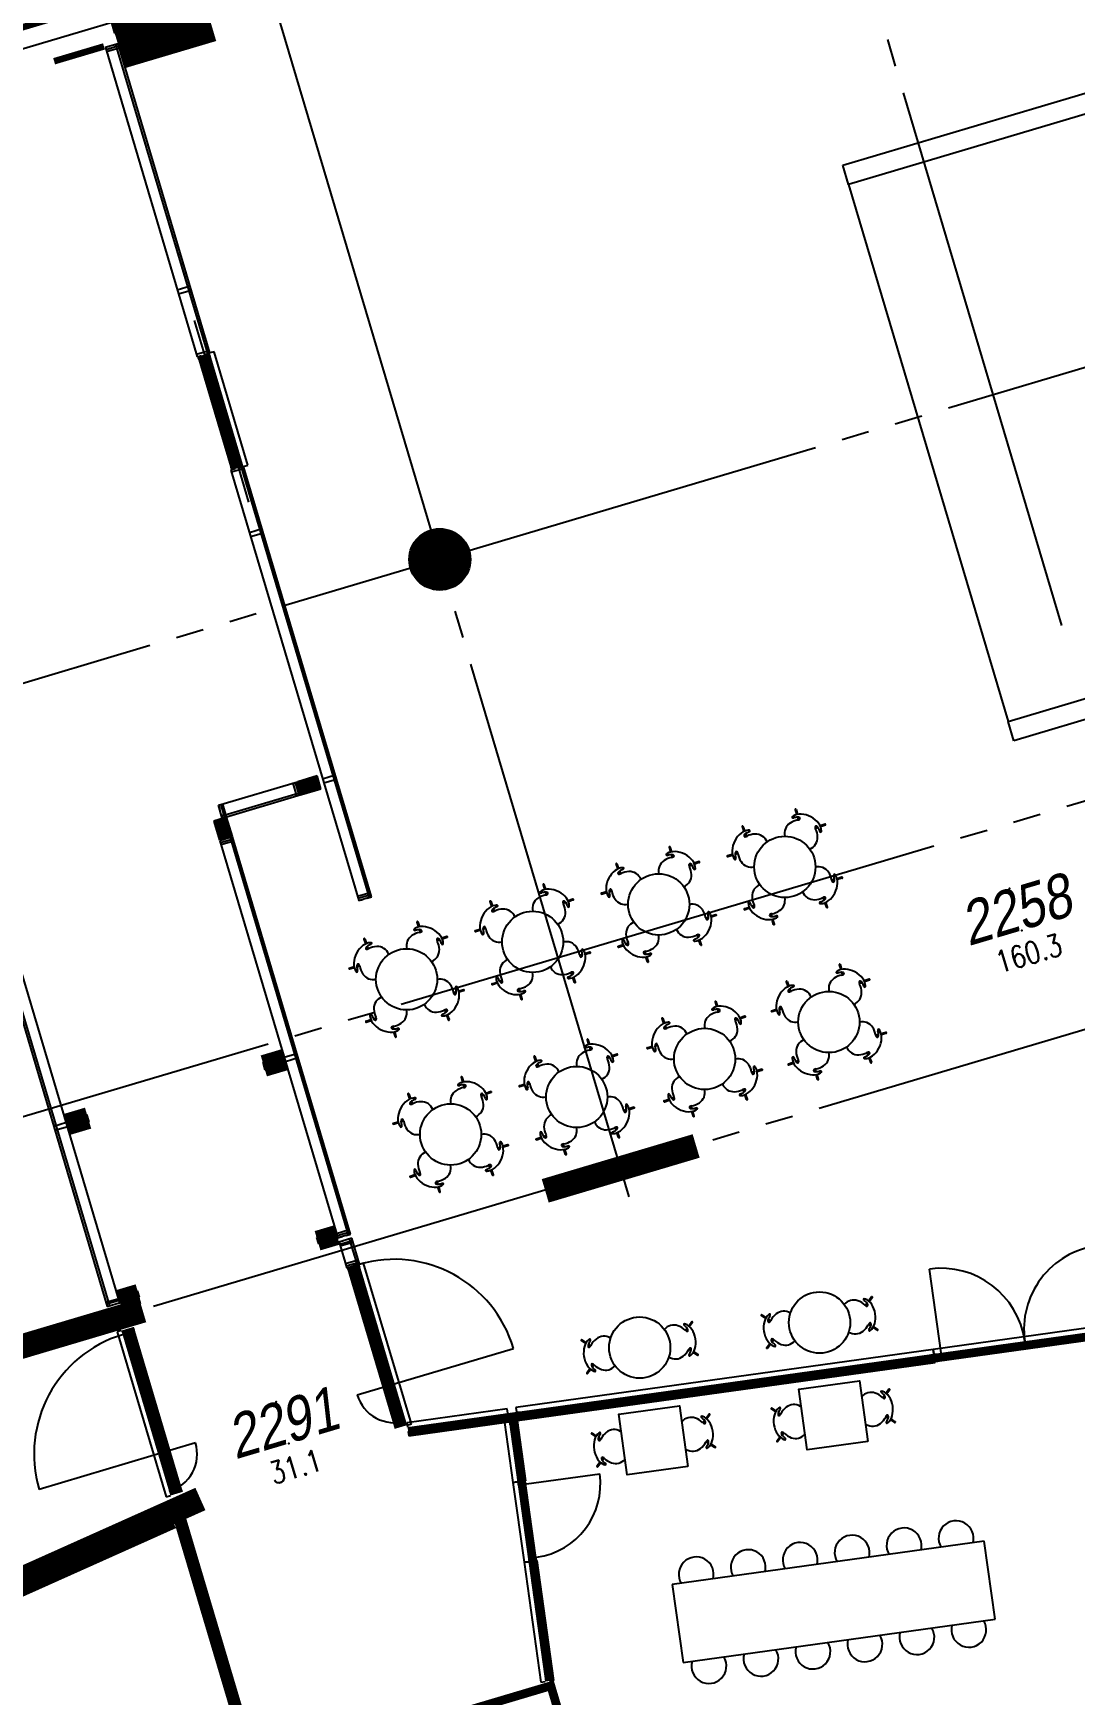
# Model space of a CAD drawing. Extents: x -10617 to 141157, y 29682 to 109360.
# Drawn here: x 54049 to 65956, y 49269 to 68256 of the extents above; entities that cross this region are included whole.
import ezdxf
from ezdxf.enums import TextEntityAlignment as Align

# ---------------------------------------------------------------- set-up
doc = ezdxf.new("R2010")
doc.units = 0
doc.header["$LTSCALE"] = 50
doc.linetypes.add('4PHAN', pattern=[158.74999999999997, 127, -6.35, 6.35, -6.35, 6.35, -6.35])
doc.linetypes.add('INVISIBLE', pattern=[999999, 0, -999999])
doc.layers.get('0').update_dxf_attribs({"linetype": 'CONTINUOUS'})
for name, color, linetype in [('CL_02', 7, 'CONTINUOUS'), ('ED_02', 7, 'CONTINUOUS'), ('EW_02', 7, 'CONTINUOUS'), ('FT_02', 8, 'CONTINUOUS'), ('GRIDLINE_02', 15, '4PHAN'), ('HEADER_02', 7, 'INVISIBLE'), ('NW_02', 7, 'CONTINUOUS'), ('RI_02', 7, 'CONTINUOUS'), ('UF_02', 7, 'CONTINUOUS'), ('WW_02', 7, 'CONTINUOUS')]:
    doc.layers.add(name, color=color, linetype=linetype)
doc.styles.add('SIMPLEX', font='ARIALN.TTF', dxfattribs={"oblique": 10})
doc.styles.get("Standard").update_dxf_attribs({"font": 'simplex.shx'})

# ---------------------------------------------------------------- blocks, each defined once
blk = doc.blocks.new('RM_SPAM')
for p in [(0, 2.5), (0, 0)]:
    blk.add_point(p)
at = {"style": 'SIMPLEX', "oblique": 10}
blk.add_attdef('RM_NUM', text='', height=2.5, dxfattribs=at).set_placement((0, 0), align=Align.CENTER)
at = {"flags": 1}
for tag, p, width in [('SITENO', (-15, 0), 0.8), ('IN_OU_CODE', (-15.00170329455824, -1.995872601691918), 0.8), ('RM_CO_CODE', (-15.00170329455824, -3.995872601691911), 0.8), ('RM_TY_CODE', (-15.00085164727912, -5.997936300845954), 0.7), ('RM_FU_CODE', (-15, -7.999999999999996), 0.8), ('OCC/USE', (-14.99914835272088, -10.00206369915404), 0.8)]:
    blk.add_attdef(tag, p, '', height=1.25, dxfattribs=dict(at, width=width))
at = {"width": 0.8, "flags": 1}
for tag, p in [('BL_NUM', (15, 0)), ('LEVEL', (15.00170329455824, -2.004127398308096)), ('%S/L', (15, -4)), ('STUDCAP', (15, -6))]:
    blk.add_attdef(tag, text='', height=1.25, dxfattribs=at).set_placement(p, align=Align.RIGHT)
at = {"width": 0.8}
for tag, p in [('RM_AREA', (0, -2.000000000000007)), ('USE', (-0.2373231609166631, -4.046504915098961)), ('USE2', (-0.2373231609166631, -6.046504915098954))]:
    blk.add_attdef(tag, text='', height=1.25, dxfattribs=at).set_placement(p, align=Align.CENTER)
at = {"width": 0.8, "flags": 1}
blk.add_attdef('SERVS', text='', height=1.25, dxfattribs=at).set_placement((-0.0008516472791200158, -7.997936300845957), align=Align.CENTER)
blk = doc.blocks.new('TAB4C')
for p, q in [((118.3683639654555, 652.7920873366093), (135.5995476131866, 596.63302583521)), ((128.4087170424827, 657.1919058726126), (145.824531581311, 600.432122674014)), ((-489.1555446811326, 460.7887021796705), (-469.5280557018705, 404.7568777178312)), ((-478.4628030862441, 463.1991664065717), (-459.0422724380551, 407.7571490922564)), ((-449.2299424767189, 379.7431328541061), (-438.4633739574201, 349.00394798661)), ((144.3071172654963, 568.2561527328071), (153.8629605257083, 537.1178088092129)), ((155.7415283342343, 568.1119705181627), (164.1666487822513, 540.649543096908)), ((372.8495229011023, 458.3527585671982), (345.7388326264918, 448.8551026189089)), ((379.7431328541061, 449.2299424767189), (349.00394798661, 438.4633739574201)), ((460.7887021796705, 489.1555446811326), (404.7568777178312, 469.5280557018705)), ((463.1991664065717, 478.4628030862441), (407.7571490922564, 459.0422724380551)), ((-458.3527585671982, 372.8495229011023), (-448.8551026189089, 345.7388326264918)), ((-657.1919058726126, 128.4087170424827), (-600.432122674014, 145.824531581311)), ((-652.7920873366093, 118.3683639654555), (-596.63302583521, 135.5995476131866)), ((-568.2561527328071, 144.3071172654963), (-537.1178088092129, 153.8629605257083)), ((-568.1119705181627, 155.7415283342343), (-540.649543096908, 164.1666487822513)), ((568.2561527328071, -144.3071172654963), (537.1178088092129, -153.8629605257083)), ((568.1119705181627, -155.7415283342343), (540.649543096908, -164.1666487822513)), ((652.7920873366093, -118.3683639654555), (596.63302583521, -135.5995476131866)), ((657.1919058726126, -128.4087170424827), (600.432122674014, -145.824531581311)), ((449.2299424767189, -379.7431328541061), (438.4633739574201, -349.00394798661)), ((458.3527585671982, -372.8495229011023), (448.8551026189089, -345.7388326264918)), ((-463.199166406579, -478.4628030862514), (-407.7571490922637, -459.0422724380624)), ((-460.7887021796778, -489.1555446811399), (-404.7568777178385, -469.5280557018777)), ((-379.7431328541134, -449.2299424767261), (-349.0039479866173, -438.4633739574274)), ((-372.8495229011096, -458.3527585672055), (-345.7388326264991, -448.8551026189161)), ((-155.7415283342416, -568.11197051817), (-164.1666487822586, -540.6495430969153)), ((-144.3071172655036, -568.2561527328144), (-153.8629605257156, -537.1178088092202)), ((478.4628030862441, -463.1991664065717), (459.0422724380551, -407.7571490922564)), ((489.1555446811326, -460.7887021796705), (469.5280557018705, -404.7568777178312)), ((-128.40871704249, -657.1919058726198), (-145.8245315813183, -600.4321226740212)), ((-118.3683639654628, -652.7920873366165), (-135.5995476131939, -596.6330258352173))]:
    blk.add_line(p, q)
blk.add_circle((0, 0), 350)
for centre, radius, start, end in [((123.786039520397, 654.2113573694078), 5.444448076431773, 11.63110132112976, 202.386423543352), ((-483.6666850485781, 461.1284195707849), 5.444448076431772, 13.97548465446299, 204.7308068766853), ((185.615067034043, 318.1632993597304), 220.7805009484726, 99.25006798779644, 124.5350402100187), ((153.8540964552012, 334.220174037524), 220.7805009484726, 1.826867987796411, 26.66826521001865), ((461.1284195707849, 483.6666850485708), 5.444448076431772, 283.975484654463, 114.7308068766853), ((-334.2201740375313, 153.8540964552012), 220.7805009484726, 91.82686798779642, 116.6682652100186), ((-654.211357369415, 123.786039520397), 5.444448076431773, 101.6311013211298, 292.386423543352), ((-318.1632993597377, 185.615067034043), 220.7805009484726, 189.2500679877965, 214.5350402100187), ((318.1632993597304, -185.6150670340503), 220.7805009484726, 9.250067987796427, 34.53504021001865), ((654.2113573694078, -123.7860395204043), 5.444448076431773, 281.6311013211297, 112.3864235433519), ((-153.8540964552085, -334.2201740375313), 220.7805009484726, 181.8268679877964, 206.6682652100186), ((334.220174037524, -153.8540964552085), 220.7805009484726, 271.8268679877964, 296.6682652100187), ((-461.1284195707922, -483.6666850485781), 5.444448076431772, 103.975484654463, 294.7308068766853), ((-185.6150670340503, -318.1632993597377), 220.7805009484726, 279.2500679877965, 304.5350402100187), ((483.6666850485708, -461.1284195707922), 5.444448076431772, 193.975484654463, 24.7308068766853), ((-123.7860395204043, -654.211357369415), 5.444448076431773, 191.6311013211297, 22.38642354335196)]:
    blk.add_arc(centre, radius, start, end)
for centre, major_axis, ratio, start_param, end_param in [((99.52737028105912, 570.7965842655467), (15.9220526799527, 6.187921825513288), 0.6193912222795175, 1.570796326794897, 4.71238898038469), ((235.2225403921475, 455.7288458568073), (173.5293168397853, -87.72837976060386), 0.6804000000000232, 0.3358592348372335, 2.76592473713887), ((-455.7288458568073, 235.2225403921475), (87.72837976060386, 173.5293168397853), 0.6804000000000232, 0.3358592348372335, 2.76592473713887), ((-440.0213506505606, 366.3517718384319), (-24.98879136305686, -16.19410609618881), 0.5378223643593338, 4.71238898038469, 7.853981633974483), ((-430.3311797356582, 222.3826575238636), (87.72837976060386, 173.5293168397853), 0.6123600000000208, 0.5433366556277347, 0.8236893781892649), ((-414.6769139920143, 408.3366718319376), (16.4905578129919, 4.456864489551439), 0.6193912222795173, 4.71238898038469, 7.853981633974483), ((186.1297390093168, 358.621840188207), (173.5293168397853, -87.72837976060386), 0.840000000000029, 2.702053055683831, 3.734080105287053), ((222.3826575238636, 430.3311797356582), (173.5293168397853, -87.72837976060386), 0.6123600000000208, 2.294860614432441, 2.592693585154584), ((144.829104861019, 552.0129440154269), (-29.72439790174068, -1.77452399814562), 0.5378223643593341, 1.570796326794897, 4.71238898038469), ((366.3517718384319, 440.0213506505606), (-16.19410609618881, 24.98879136305686), 0.5378223643593338, 4.71238898038469, 7.853981633974483), ((222.3826575238636, 430.3311797356582), (173.5293168397853, -87.72837976060386), 0.6123600000000208, 0.5433366556277347, 0.8236893781892649), ((408.3366718319376, 414.6769139920143), (4.456864489551443, -16.49055781299189), 0.6193912222795173, 4.71238898038469, 7.853981633974483), ((-358.621840188207, 186.1297390093168), (87.72837976060386, 173.5293168397853), 0.840000000000029, 5.667531296342681, 6.722729219927311), ((186.1297390093168, 358.621840188207), (173.5293168397853, -87.72837976060386), 0.840000000000029, 5.667531296342681, 6.722729219927311), ((-570.7965842655467, 99.52737028105912), (-6.187921825513288, 15.9220526799527), 0.6193912222795175, 1.570796326794897, 4.71238898038469), ((-552.0129440154269, 144.829104861019), (1.774523998145617, -29.72439790174068), 0.5378223643593341, 1.570796326794897, 4.71238898038469), ((-430.3311797356582, 222.3826575238636), (87.72837976060386, 173.5293168397853), 0.6123600000000208, 2.294860614432441, 2.592693585154584), ((-358.621840188207, 186.1297390093168), (87.72837976060386, 173.5293168397853), 0.840000000000029, 2.702053055683831, 3.734080105287053), ((358.621840188207, -186.1297390093168), (-87.7283797606039, -173.5293168397853), 0.840000000000029, 2.702053055683831, 3.734080105287053), ((455.7288458568073, -235.2225403921475), (-87.7283797606039, -173.5293168397853), 0.6804000000000232, 0.3358592348372335, 2.76592473713887), ((552.0129440154269, -144.829104861019), (-1.774523998145614, 29.72439790174068), 0.5378223643593341, 1.570796326794897, 4.71238898038469), ((570.7965842655467, -99.52737028105912), (6.187921825513283, -15.9220526799527), 0.6193912222795175, 1.570796326794897, 4.71238898038469), ((430.3311797356582, -222.3826575238636), (-87.7283797606039, -173.5293168397853), 0.6123600000000208, 2.294860614432441, 2.592693585154584), ((-186.1297390093241, -358.6218401882143), (-173.5293168397853, 87.72837976060389), 0.840000000000029, 5.667531296342681, 6.722729219927311), ((-186.1297390093241, -358.6218401882143), (-173.5293168397853, 87.72837976060389), 0.840000000000029, 2.702053055683831, 3.734080105287053), ((358.621840188207, -186.1297390093168), (-87.7283797606039, -173.5293168397853), 0.840000000000029, 5.667531296342681, 6.722729219927311), ((430.3311797356582, -222.3826575238636), (-87.7283797606039, -173.5293168397853), 0.6123600000000208, 0.5433366556277347, 0.8236893781892649), ((440.0213506505606, -366.3517718384319), (24.98879136305687, 16.1941060961888), 0.5378223643593338, 4.71238898038469, 7.853981633974483), ((-408.3366718319448, -414.6769139920216), (-4.456864489551439, 16.49055781299189), 0.6193912222795173, 4.71238898038469, 7.853981633974483), ((-235.2225403921548, -455.7288458568146), (-173.5293168397853, 87.72837976060389), 0.6804000000000232, 0.3358592348372335, 2.76592473713887), ((-222.3826575238709, -430.3311797356655), (-173.5293168397853, 87.72837976060389), 0.6123600000000208, 0.5433366556277347, 0.8236893781892649), ((-366.3517718384392, -440.0213506505679), (16.1941060961888, -24.98879136305687), 0.5378223643593338, 4.71238898038469, 7.853981633974483), ((-144.8291048610263, -552.0129440154342), (29.72439790174068, 1.774523998145614), 0.5378223643593341, 1.570796326794897, 4.71238898038469), ((-222.3826575238709, -430.3311797356655), (-173.5293168397853, 87.72837976060389), 0.6123600000000208, 2.294860614432441, 2.592693585154584), ((-99.5273702810664, -570.796584265554), (-15.92205267995269, -6.187921825513284), 0.6193912222795175, 1.570796326794897, 4.71238898038469), ((414.6769139920143, -408.3366718319376), (-16.49055781299189, -4.456864489551439), 0.6193912222795173, 4.71238898038469, 7.853981633974483)]:
    blk.add_ellipse(centre, major_axis=major_axis, ratio=ratio, start_param=start_param, end_param=end_param)
blk = doc.blocks.new('MUL')
for p, q in [((-0.4999994901905845, -0.4999986732048434), (-0.4999931633956879, 0.5000013267751423)), ((0.5000005098094155, -0.4999986732048434), (0.5000068366043121, 0.5000013267751423))]:
    blk.add_line(p, q)
blk = doc.blocks.new('SPL')
for p, q in [((1.000000509809156, 0.5000018366028116), (5.098096753641812e-07, 0.5000008169875014)), ((1.000000509809156, -0.4999981633971883), (1.000000509809156, 0.5000018366028116)), ((5.098096753641812e-07, -0.4999991830124985), (1.000000509809156, -0.4999981633971883))]:
    blk.add_line(p, q)
blk = doc.blocks.new('WNOF')
blk.add_line((-0.4999999999982396, 1.32679489667639e-06), (0.5000000000017604, 1.32679489667639e-06))
at = {"flags": 1}
blk.add_attdef('SILLHT', text='', height=0.1, dxfattribs=at).set_placement((0, 0), align=Align.MIDDLE)
blk = doc.blocks.new('WNFRAME')
for p, q in [((-0.4999994901905845, -0.4999986732048434), (-0.4999931633956879, 0.5000013267751423)), ((0.5000005098094155, -0.4999986732048434), (0.5000068366043121, 0.5000013267751423))]:
    blk.add_line(p, q)
at = {"flags": 1}
blk.add_attdef('SILLHT', text='', height=0.1, dxfattribs=at).set_placement((0, 0), align=Align.MIDDLE)
blk = doc.blocks.new('DRFRAME')
for p, q in [((-0.4999994901905845, -0.4999986732048434), (-0.4999931633956879, 0.5000013267751423)), ((0.5000005098094155, -0.4999986732048434), (0.5000068366043121, 0.5000013267751423))]:
    blk.add_line(p, q)
at = {"flags": 1}
blk.add_attdef('SILLHT', text='', height=0.1, dxfattribs=at).set_placement((0, 0), align=Align.MIDDLE)
blk = doc.blocks.new('DR2S')
for p, q in [((-0.2999993163386886, 0.05000079607496258), (-0.7999993163351679, 0.05000344966475594)), ((0.2999994183005718, 0.05000053071598325), (0.7999994182988114, 0.05000451110067328))]:
    blk.add_line(p, q)
at = {"flags": 1}
blk.add_attdef('SILLHT', text='', height=0.1, dxfattribs=at).set_placement((0, 0), align=Align.MIDDLE)
blk = doc.blocks.new('C-S')
for p, q in [((0.5, 0.5), (-0.5, 0.5000000000000002)), ((-0.5, 0.5000000000000002), (-0.5, -0.5)), ((0.5, -0.5), (0.5, 0.5)), ((-0.5, -0.5), (0.5, -0.5))]:
    blk.add_line(p, q)
at = {"const_width": 1}
blk.add_lwpolyline([(-0.5, 0), (0.5, 0)], dxfattribs=at)
blk = doc.blocks.new('DR2H90')
for p, q in [((-0.4599932413009902, 1.220633370033753e-06), (-0.4599903310180986, 0.4599944619267733)), ((0.4599932413009902, 1.220633370033753e-06), (0.4599903310180986, 0.4599944619267733))]:
    blk.add_line(p, q)
for centre, start, end in [((-0.4599932413009902, 1.220633370033753e-06), 359.9998479605043, 89.9998479605043), ((0.4599932413009902, 1.220633370033753e-06), 90.00015203949572, 180.0001520394958)]:
    blk.add_arc(centre, 0.4599932413026097, start, end)
at = {"flags": 1}
blk.add_attdef('SILLHT', text='', height=0.1, dxfattribs=at).set_placement((0, 0), align=Align.MIDDLE)
blk = doc.blocks.new('DR1H90')
blk.add_line((-0.4599932413009902, 1.220633370033753e-06), (-0.4599874206496853, 0.920001220614957))
blk.add_arc((-0.4599932413009902, 1.220633370033753e-06), 0.92, 0, 90)
at = {"flags": 1}
blk.add_attdef('SILLHT', text='', height=0.1, dxfattribs=at).set_placement((0, 0), align=Align.MIDDLE)
blk = doc.blocks.new('C-C')
at = {"const_width": 0.49999999}
blk.add_lwpolyline([(0, 0.24999999, 2.414213562373095), (0.24999999, 0, 0.4142135623730951)], format="xyb", close=True, dxfattribs=at)
blk.add_circle((0, 0), 0.5)
blk = doc.blocks.new('TAB2C')
at = {"layer": 'FT_02'}
for p, q in [((-415.772724948547, 527.9511493855898), (-404.6319191966613, 469.6357472747259)), ((-404.8412955000676, 528.7566993946311), (-393.8181109279685, 471.0551942459133)), ((-398.2893513329909, 436.4282422443357), (-392.8979414078494, 408.2125073664865)), ((-388.2488271883049, 441.8995772281196), (-382.1380599388067, 409.9077812856995)), ((-631.0352350509638, 224.0190435680561), (-572.3263460216913, 232.8649428299395)), ((-628.1658188184956, 213.4391785620173), (-570.0783256529612, 222.1911507033874)), ((-540.7269164036261, 226.6142120185614), (-508.5190667386196, 231.4685938200346)), ((-538.8963216373668, 237.9020580399083), (-510.491035261497, 242.1807588165102)), ((540.7269164036261, -226.6142120185759), (508.5190667386196, -231.4685938200491)), ((538.8963216373668, -237.9020580399228), (510.491035261497, -242.1807588165248)), ((628.1658188184956, -213.4391785620319), (570.0783256529539, -222.1911507034019)), ((631.0352350509638, -224.0190435680706), (572.326346021684, -232.8649428299541)), ((388.2488271883049, -441.8995772281341), (382.1380599388067, -409.907781285714)), ((398.2893513329909, -436.4282422443503), (392.8979414078494, -408.2125073665011)), ((404.8412955000676, -528.7566993946457), (393.8181109279685, -471.0551942459279)), ((415.772724948547, -527.9511493856044), (404.6319191966613, -469.6357472747404))]:
    blk.add_line(p, q, dxfattribs=at)
blk.add_circle((0, 0), 350, dxfattribs=at)
for centre, radius, start, end in [((-410.2938532105181, 527.476857861453), 5.444448076431772, 5.486231973371541, 196.2415541955939), ((-307.8457739486767, 201.5072881849628), 220.7805009484726, 83.33761530670496, 108.1790125289272), ((-628.7697603653287, 219.0070139091476), 5.444448076431773, 93.14184864003832, 283.8971708622605), ((-287.2761471549456, 230.5498936137956), 220.7805009484726, 180.760815306705, 206.0457875289272), ((287.2761471549456, -230.5498936138101), 220.7805009484726, 0.7608153067049792, 26.0457875289272), ((628.7697603653214, -219.0070139091549), 5.444448076431773, 273.1418486400383, 103.8971708622605), ((307.8457739486767, -201.5072881849774), 220.7805009484726, 263.3376153067049, 288.1790125289272), ((410.2938532105036, -527.4768578614676), 5.444448076431772, 185.4862319733716, 16.24155419559385)]:
    blk.add_arc(centre, radius, start, end, dxfattribs=at)
for centre, major_axis, ratio, start_param, end_param in [((-416.0112182457378, 299.9218077236146), (112.3842633034773, 158.6772503544161), 0.6804000000000232, 0.3358592348372335, 2.76592473713887), ((-381.1180134832102, 427.2955295297506), (-27.10564043876877, -12.327733873068), 0.5378223643593337, 4.71238898038469, 7.853981633974483), ((-392.7872933301405, 283.4733017736289), (112.3842633034773, 158.6772503544161), 0.6123600000000208, 0.5433366556277347, 0.8236893781892649), ((-349.8532869579067, 465.0789805672393), (16.96781988057642, 1.973632833676776), 0.6193912222795173, 4.71238898038469, 7.853981633974483), ((-327.2154289921309, 237.0315739161088), (112.3842633034773, 158.6772503544161), 0.840000000000029, 5.667531296342681, 6.722729219927311), ((-392.7872933301405, 283.4733017736289), (112.3842633034773, 158.6772503544161), 0.6123600000000208, 2.294860614432441, 2.592693585154584), ((-524.5846174007165, 224.7325947920253), (-2.632949776333908, -29.66068680115665), 0.5378223643593338, 1.570796326794897, 4.71238898038469), ((-549.8500744478952, 182.7001195235352), (-3.769648904476501, 16.66108895597258), 0.6193912222795175, 1.570796326794897, 4.71238898038469), ((-327.2154289921309, 237.0315739161088), (112.3842633034773, 158.6772503544161), 0.840000000000029, 2.702053055683831, 3.734080105287053), ((416.0112182457378, -299.9218077236292), (-112.3842633034773, -158.6772503544161), 0.6804000000000232, 0.3358592348372335, 2.76592473713887), ((327.2154289921309, -237.0315739161233), (-112.3842633034773, -158.6772503544161), 0.840000000000029, 2.702053055683831, 3.734080105287053), ((549.8500744478952, -182.7001195235498), (3.769648904476499, -16.66108895597258), 0.6193912222795175, 1.570796326794897, 4.71238898038469), ((392.7872933301405, -283.4733017736435), (-112.3842633034773, -158.6772503544161), 0.6123600000000208, 2.294860614432441, 2.592693585154584), ((327.2154289921309, -237.0315739161233), (-112.3842633034773, -158.6772503544161), 0.840000000000029, 5.667531296342681, 6.722729219927311), ((524.5846174007165, -224.7325947920399), (2.632949776333911, 29.66068680115665), 0.5378223643593338, 1.570796326794897, 4.71238898038469), ((349.8532869579067, -465.0789805672539), (-16.96781988057642, -1.973632833676772), 0.6193912222795173, 4.71238898038469, 7.853981633974483), ((392.7872933301405, -283.4733017736435), (-112.3842633034773, -158.6772503544161), 0.6123600000000208, 0.5433366556277347, 0.8236893781892649), ((381.1180134832102, -427.2955295297652), (27.10564043876877, 12.327733873068), 0.5378223643593337, 4.71238898038469, 7.853981633974483)]:
    blk.add_ellipse(centre, major_axis=major_axis, ratio=ratio, start_param=start_param, end_param=end_param, dxfattribs=at)
blk = doc.blocks.new('TAB2S')
for p, q in [((584.3660768822156, 227.9258692722651), (565.0242542669439, 201.7189140764167)), ((591.0533633760788, 218.6497308327525), (573.9932910919451, 195.5386618810226)), ((636.8785622198047, 299.0706656088078), (601.9930807502387, 251.8080264394157)), ((646.3886401856289, 293.6185549950242), (611.1301819908695, 245.8501060927301)), ((-709.0875126008468, 73.50747867753671), (-659.9745570255909, 40.15000169237464)), ((-701.9274345837475, 81.8067764426014), (-653.3317404472182, 48.80021942847088)), ((-632.0084322857874, 21.15362244562129), (-608.2445922992629, 5.014387495568371)), ((-628.7775276455795, 32.12216322417953), (-601.8349468319939, 13.82151233132754)), ((628.7775276455941, -32.1221632241577), (601.8349468320084, -13.82151233130571)), ((632.008432285802, -21.15362244559947), (608.2445922992774, -5.014387495546544)), ((701.9274345837621, -81.80677644257958), (653.3317404472327, -48.80021942844905)), ((709.0875126008614, -73.50747867751488), (659.9745570256055, -40.15000169235282)), ((-646.3886401856143, -293.6185549950023), (-611.1301819908549, -245.8501060927083)), ((-636.8785622197902, -299.0706656087859), (-601.9930807502242, -251.8080264393939)), ((-591.0533633760642, -218.6497308327307), (-573.9932910919306, -195.5386618810007)), ((-584.366076882201, -227.9258692722433), (-565.0242542669293, -201.7189140763949))]:
    blk.add_line(p, q)
at = {"linetype": 'Continuous'}
blk.add_lwpolyline([(394.9102910000074, -298.4055325000008), (-298.4055329999974, -394.910291500004), (-394.9102909999929, 298.4055325000008), (298.4055329999974, 394.9102914999967)], close=True, dxfattribs=at)
for centre, radius, start, end in [((407.932266394113, 45.92616449499474), 220.7805009484726, 45.76081530670496, 71.04578752892718), ((641.242667513492, 295.560662641532), 5.444448076431773, 318.1418486400383, 148.8971708622605), ((-704.8779904886615, 77.04625128377666), 5.444448076431772, 50.48623197337152, 241.2415541955939), ((-401.9409657443757, -81.00731032934709), 220.7805009484726, 128.3376153067049, 153.1790125289272), ((401.9409657443903, 81.0073103293762), 220.7805009484726, 308.3376153067049, 333.1790125289272), ((704.877990488676, -77.04625128374755), 5.444448076431772, 230.4862319733715, 61.24155419559383), ((-641.242667513463, -295.5606626415101), 5.444448076431773, 138.1418486400383, 328.8971708622605), ((-407.9322663940839, -45.92616449497291), 220.7805009484726, 225.760815306705, 251.0457875289272)]:
    blk.add_arc(centre, radius, start, end)
for centre, major_axis, ratio, start_param, end_param in [((440.7568435121502, 69.5842614225403), (32.73408506509974, -191.6694344261864), 0.840000000000029, 2.702053055683831, 3.734080105287053), ((559.7651712082734, 265.4288687840963), (14.44671328576827, -9.115624679672745), 0.6193912222795175, 1.570796326794897, 4.71238898038469), ((519.9624141386739, 83.11131065291556), (32.73408506509974, -191.6694344261864), 0.6123600000000208, 2.294860614432441, 2.592693585154584), ((571.6212434928457, 217.8420444838557), (-19.11149613037887, 22.83504941311751), 0.5378223643593338, 1.570796326794897, 4.71238898038469), ((548.0150590298872, 87.90225534888305), (32.73408506509974, -191.6694344261864), 0.6804000000000232, 0.3358592348372335, 2.76592473713887), ((-548.0150590298726, -87.90225534886122), (-32.73408506509976, 191.6694344261864), 0.6804000000000232, 0.3358592348372335, 2.76592473713887), ((-613.4086597590504, 26.83778879014426), (-10.44955794434822, -27.88360638096719), 0.5378223643593338, 4.71238898038469, 7.853981633974483), ((-519.9624141386594, -83.11131065289374), (-32.73408506509976, 191.6694344261864), 0.6123600000000208, 0.5433366556277347, 0.8236893781892649), ((-618.0180940662976, 75.66222337336512), (10.60249133924226, 13.39362965977279), 0.6193912222795173, 4.71238898038469, 7.853981633974483), ((-440.7568435121357, -69.58426142251847), (-32.73408506509976, 191.6694344261864), 0.840000000000029, 5.667531296342681, 6.722729219927311), ((613.4086597590649, -26.83778879012243), (10.44955794434822, 27.88360638096719), 0.5378223643593336, 4.71238898038469, 7.853981633974483), ((-571.6212434928311, -217.8420444838339), (19.11149613037888, -22.83504941311751), 0.5378223643593335, 1.570796326794897, 4.71238898038469), ((440.7568435121502, 69.5842614225403), (32.73408506509974, -191.6694344261864), 0.840000000000029, 5.667531296342681, 6.722729219927311), ((618.0180940663122, -75.6622233733433), (-10.60249133924226, -13.39362965977279), 0.6193912222795173, 4.71238898038469, 7.853981633974483), ((519.9624141386739, 83.11131065291556), (32.73408506509974, -191.6694344261864), 0.6123600000000208, 0.5433366556277347, 0.8236893781892649), ((-519.9624141386594, -83.11131065289374), (-32.73408506509976, 191.6694344261864), 0.6123600000000208, 2.294860614432441, 2.592693585154584), ((-559.7651712082588, -265.4288687840744), (-14.44671328576827, 9.115624679672738), 0.6193912222795175, 1.570796326794897, 4.71238898038469), ((-440.7568435121357, -69.58426142251847), (-32.73408506509976, 191.6694344261864), 0.840000000000029, 2.702053055683831, 3.734080105287053)]:
    blk.add_ellipse(centre, major_axis=major_axis, ratio=ratio, start_param=start_param, end_param=end_param)

msp = doc.modelspace()

# ---------------------------------------------------------------- linework, layer by layer
at = {"layer": 'ED_02'}
for p, q in [((57752.5570273568, 52696.56606649074), (59539.30657915746, 53227.53035509981)), ((55904.43155499157, 52147.37160297927), (54117.67737429694, 51616.42289132415))]:
    msp.add_line(p, q, dxfattribs=at)
for centre, radius, start, end in [((58175.71236964394, 52822.82196153005), 1422.384635746201, 16.53064274574388, 106.3178854449113), ((55480.99781284911, 52022.05256710062), 1422.384635746201, 106.7821145550885, 196.5693572542559), ((58179.12655526309, 52823.32876006207), 445.0060029029351, 196.5502497528859, 286.6999960764597), ((55477.86092198176, 52020.61262825457), 445.0060029029351, 286.4000039235401, 16.5497502471139), ((55480.99781284911, 52022.05256710062), 1422.384635746201, 286.3901340733335, 286.390289605651)]:
    msp.add_arc(centre, radius, start, end, dxfattribs=at)
at = {"layer": 'EW_02', "flags": 128}
for points, const_width in [([(53235.60532090582, 68027.21342201241), (53210.68363960514, 68111.08065912176), (56026.49384921024, 68947.8219393836), (56161.79651160302, 68492.49986725944), (55024.8680299774, 68154.65206646582)], 75), ([(54858.13367887492, 68105.10568559916), (54287.78407695836, 67935.62138224511)], 75), ([(57090.22567963676, 59627.19330509269), (57090.20870144323, 59627.1882598775)], 150), ([(56189.53381072802, 59359.54502488894), (56189.51683253449, 59359.53997967375)], 150), ([(59902.19674895742, 55027.63746362255), (61627.6272740589, 55540.36497700482)], 280), ([(53575.61931239014, 53147.63396380562), (55301.05056059717, 53660.36169197725)], 280), ([(59480.5726275612, 52437.82020530866), (59579.59244015134, 52451.60307703561)], 100), ([(55960.33246868123, 51506.4675075395), (53227.61414442206, 50283.10728716543)], 280), ([(59759.44753728482, 50796.80079785737), (59759.44521609537, 50796.81747388776)], 100), ([(59950.14338745366, 49426.79207148313), (59950.14106626422, 49426.80874751351)], 100)]:
    msp.add_lwpolyline(points, dxfattribs=dict(at, const_width=const_width))
at = {"layer": 'FT_02'}
for p, q in [((64920.24087966447, 51023.8545120802), (61354.61664266448, 50527.54432408023)), ((65044.31842666447, 50132.44845308014), (64920.24087966447, 51023.8545120802)), ((61354.61664266448, 50527.54432408023), (61478.69418966447, 49636.13826508017)), ((61478.69418966447, 49636.13826508017), (65044.31842666447, 50132.44845308014))]:
    msp.add_line(p, q, dxfattribs=at)
for centre, start, end in [((63410.79846466447, 50892.66878408018), 344.9790990000006, 210.869422), ((64005.06917066446, 50975.38714808018), 344.9790990000006, 210.869422), ((64599.33987666447, 51058.10551308018), 344.9790990000006, 210.869422), ((62222.25705266447, 50727.23205508018), 344.9790990000006, 210.869422), ((62816.52775866447, 50809.95041908018), 344.9790990000006, 210.869422), ((61627.98634666447, 50644.51369008018), 344.9790990000006, 210.869422), ((63556.42817666448, 49846.42624208019), 164.9790990000005, 30.86942200000006), ((64150.69888366447, 49929.14460708019), 164.9790990000005, 30.86942200000006), ((64744.96958966448, 50011.86297108019), 164.9790990000005, 30.86942200000006), ((62367.88676466448, 49680.98951308019), 164.9790990000005, 30.86942200000006), ((62962.15747066448, 49763.70787708019), 164.9790990000005, 30.86942200000006), ((61773.61605866448, 49598.27114808019), 164.9790990000005, 30.86942200000006)]:
    msp.add_arc(centre, 199.9999999999982, start, end, dxfattribs=at)
at = {"layer": 'GRIDLINE_02'}
for p, q in [((141156.6496565626, 93997.1751363267), (3151.007394683314, 52987.67246971093)), ((65806.82648852772, 61487.15332532779), (58685.60945303469, 85451.48522553232)), ((60861.76979166808, 54958.05641721911), (52433.20073191282, 83321.89161351416)), ((122381.7905472759, 73604.39025196142), (36682.55681077266, 48138.15755217185)), ((70599.42254602458, 65780.16254451172), (5130.707987261194, 46325.58443101344)), ((71952.45024257904, 61226.9421399585), (6483.738925003447, 41772.36498962424))]:
    msp.add_line(p, q, dxfattribs=at)
at = {"layer": 'HEADER_02', "flags": 128}
for points, const_width, elevation in [([(56381.87287826002, 63284.24526185617), (55996.50229919011, 64581.09834790229)], 150, 2100), ([(58252.44320704271, 52328.82146986419), (57706.33280966551, 54166.59710194678)], 150, 2400), ([(55688.45432705777, 51566.78416954226), (55128.10168795697, 53452.48848354612)], 150, 2400), ([(66431.09598722683, 53405.28575465574), (64351.14851556437, 53115.77148018042)], 100, 2100), ([(64351.19002971526, 53115.77640024864), (59579.59243948619, 52451.60308181419)], 100, 2100), ([(59480.5726275612, 52437.82020530869), (58334.71966091059, 52278.3254128608)], 100, 2100), ([(59536.96024135058, 52395.20756269987), (59632.61030671057, 51708.03254496667)], 100, 2100), ([(59759.44260992522, 50796.81711112669), (59632.60770054042, 51708.0321822056)], 100, 2100), ([(59950.14106626422, 49426.80874751351), (59759.44753728481, 50796.80079785737)], 100, 2100)]:
    msp.add_lwpolyline(points, dxfattribs=dict(at, const_width=const_width, elevation=elevation))
at = {"layer": 'NW_02', "flags": 128}
for points, const_width in [([(56192.99287119309, 47290.4027739895), (56826.01021116127, 47573.78630208458), (55729.58224054486, 51263.4819000983)], 143.9999999999999), ([(55671.0361112915, 51196.1784505871), (53272.21474900037, 50122.29429133806), (53217.04431534602, 50245.5329253969)], 50), ([(59007.27686797567, 48669.3397554582), (60079.91891386338, 48988.08546269152), (59965.97972901859, 49371.51421169114), (58767.76440934297, 49015.45355083677)], 100)]:
    msp.add_lwpolyline(points, dxfattribs=dict(at, const_width=const_width))
at = {"layer": 'UF_02'}
for p, q in [((63304.80994566447, 66747.37627308012), (69727.24494566447, 68655.86227308016)), ((69792.76202891897, 68435.38624073064), (63370.32514391271, 66526.9045996283)), ((63370.32514391271, 66526.9045996283), (63304.80994566447, 66747.37627308012)), ((63370.32514391271, 66526.9045996283), (65193.35594566447, 60392.04227308021)), ((65193.35594566447, 60392.04227308021), (71615.79299602, 62300.5227943057)), ((71681.3061439127, 62080.0565996283), (65258.87114391271, 60171.57059962826)), ((65258.87114391271, 60171.57059962826), (65193.35594566447, 60392.04227308021))]:
    msp.add_line(p, q, dxfattribs=at)

# ---------------------------------------------------------------- block references
at = {"layer": 'CL_02'}
for p, xscale, yscale, zscale, rotation in [((55465.0817834763, 68533.22961863254), 1087.5, 250, 4350, 16.54974029824646), ((57204.91211167254, 59662.52626412743), 152.4, 230, 3000, 106.5499128424918), ((56219.92285102684, 59165.1474941945), 152.4, 230, 3000, 16.54968235183453), ((56804.6898660103, 56490.93827101615), 250, 90, 3000, 16.54977442069046), ((54556.5336943814, 55822.87752804384), 250, 90, 3000, 16.54977442069046), ((57409.59701639713, 54490.48458473089), 230, 76, 3000, 16.54955202664339), ((55142.37453551734, 53816.63097070254), 230, 76, 3000, 16.54955202664339)]:
    msp.add_blockref('C-S', p, dxfattribs=dict(at, xscale=xscale, yscale=yscale, zscale=zscale, rotation=rotation))
at = {"layer": 'CL_02', "xscale": 700, "yscale": 700, "zscale": 4350}
msp.add_blockref('C-C', (58696.91402696742, 62243.23278563644), dxfattribs=at)
at = {"layer": 'ED_02'}
for name, p, xscale, yscale, zscale, rotation in [('DR2S', (56234.71477535587, 63946.20058256507), -1352.9, 676.45, 2075, 106.549751), ('DRFRAME', (56189.18758872506, 63932.67180487923), 1302.9, 150, 2075, 286.549751), ('SPL', (56261.08054567196, 63954.03538934981), 50, 1352.9, 50, 16.54975065647464), ('DR2H90', (65384.22905438428, 53310.05117626719), 2100, 2100, 2075, 7.92426), ('DRFRAME', (57979.38800835411, 53247.70928590548), 1867.2, 150, 2375, 106.549757), ('SPL', (58051.28096287434, 53269.07287854229), 50, 1917.2, 50, 16.54975716463127), ('SPL', (55336.38505124959, 52488.27273975456), 50, 1967.2, 50, 196.5497525046662), ('DRFRAME', (55408.27800750737, 52509.63632654419), 1917.2, 150, 2375, 106.549753), ('SPL', (65384.22905438428, 53310.05117626719), 50, 2100, 50, 97.92426046852904), ('DRFRAME', (65391.1222513956, 53260.52861741808), 2050, 100, 2075, 7.92426), ('SPL', (59646.50259702201, 51245.53144506914), 50.00000000000001, 920, 50.00000000000001, 187.9242657739954), ('DRFRAME', (59696.02515523282, 51252.42464666614), 870.0000000000002, 100, 2075, 277.924266), ('DR1H90', (59745.54771344363, 51259.31784826314), 920.0000000000001, 920.0000000000001, 2075, 277.924266)]:
    msp.add_blockref(name, p, dxfattribs=dict(at, xscale=xscale, yscale=yscale, zscale=zscale, rotation=rotation))
at = {"layer": 'FT_02'}
for name, p in [('TAB4C', (62641.24648698055, 58729.54206770533)), ('TAB4C', (61199.94448698054, 58301.24606770524)), ('TAB4C', (59758.64248698053, 57872.95006770515)), ('TAB4C', (58317.34048698052, 57444.65406770507)), ('TAB4C', (63144.97148698054, 56957.04306770526)), ('TAB4C', (61724.79348698054, 56535.02406770529)), ('TAB4C', (60262.36848698052, 56100.45106770509)), ('TAB4C', (58821.06648698051, 55672.155067705)), ('TAB2S', (63195.16126166448, 52461.95311358017)), ('TAB2S', (61138.91126166448, 52175.73711358016))]:
    msp.add_blockref(name, p, dxfattribs=at)
at = {"layer": 'FT_02', "rotation": 45}
for p in [(63038.15302466446, 53522.67576108009), (60981.90302466446, 53236.45976108019)]:
    msp.add_blockref('TAB2C', p, dxfattribs=at)
at = {"layer": 'RI_02', "xscale": 200, "yscale": 200, "zscale": 200, "rotation": 16.54980000000002}
for p, values in [((65351.66238950184, 58004.2393752691), {'RM_NUM': '2258', 'RM_AREA': '160.3'}), ((56969.98219211233, 52139.02945856472), {'RM_NUM': '2291', 'RM_AREA': '31.1'})]:
    msp.add_blockref('RM_SPAM', p, dxfattribs=at).add_auto_attribs(values)
at = {"layer": 'WW_02'}
for name, p, xscale, yscale, zscale, rotation in [('MUL', (54952.86879912579, 68088.92040588724), 50, 152.4, 3000, 106.549751), ('SPL', (55447.73732121113, 66340.04188675628), 49.99999999999999, 3684.8, 49.99999999999999, 196.549751), ('WNFRAME', (55471.70164019343, 66347.16308157981), 3634.8, 150, 2975, 106.549751), ('SPL', (55495.66570178283, 66354.28397291826), 50, 3684.8, 50, 16.549751), ('WNOF', (55519.63460768727, 66361.40698480008), 3684.800000000001, 3684.800000000001, 3000, 106.549751), ('MUL', (55775.84087417081, 65319.44370325952), 50, 152.4, 3000, 106.549751), ('SPL', (57088.76617097437, 60817.63451138663), 49.99999999999999, 5131.6, 49.99999999999999, 196.549751), ('WNFRAME', (57112.73048995667, 60824.75570621016), 5081.6, 150, 2975, 106.549751), ('SPL', (57136.6947598294, 60831.87665944271), 50, 5131.6, 50, 16.549751), ('WNOF', (57160.66550582231, 60839.0002181307), 5131.6, 5131.6, 3000, 106.549751), ('MUL', (56600.2192324276, 62545.23672230315), 50, 152.4, 3000, 106.549751), ('SPL', (56632.75005464382, 59517.33095939885), 50, 939.6, 50, 106.549766), ('WNFRAME', (56639.87125608562, 59493.36664238322), 889.6, 150, 2975, 196.549766), ('MUL', (57065.91957866698, 59621.22219016247), 50, 152.4, 3000, 16.54976600000001), ('MUL', (57436.12137760473, 59731.23208026653), 50, 152.4, 3000, 106.549751), ('MUL', (56213.13936571526, 59367.81126722563), 50, 152.4, 3000, 16.54976600000001), ('SPL', (56646.99228252143, 59469.40219888463), 50.00000000000001, 939.6, 50.00000000000001, 286.549766), ('WNOF', (56654.1138830311, 59445.43796975417), 939.6, 939.6, 3000, 16.54976600000001), ('MUL', (56261.22584194768, 59026.15540133309), 50, 152.4, 3000, 106.550005), ('SPL', (56953.59228301789, 56788.22287228921), 50, 4734.899999999999, 50, 16.550005), ('WNOF', (56977.56261922746, 56795.34596209221), 4734.899999999999, 4734.899999999999, 3000, 106.550005), ('SPL', (56905.66392256036, 56773.9803292877), 50, 4734.899999999999, 50, 196.550005), ('WNFRAME', (56929.62820994975, 56781.10163042715), 4684.9, 150, 2975, 106.550005), ('MUL', (57835.31352967845, 58388.88737901225), 50, 152.4, 3000, 106.549751), ('SPL', (54269.57938968978, 55990.51722359779), 50, 4734.899999999999, 50, 196.5498019999999), ('WNFRAME', (54293.54383504505, 55997.63829854797), 4684.899999999999, 150, 2975, 106.549802), ('WNOF', (54245.60912924209, 55983.39387876659), 4734.899999999999, 4734.899999999999, 3000, 286.5498020000001), ('SPL', (54317.50814769531, 56004.7595146801), 50.00000000000001, 4734.899999999999, 50.00000000000001, 16.549802), ('MUL', (56997.55837940916, 56548.24957583784), 50, 152.4, 3000, 106.550005), ('MUL', (54363.66708396313, 55765.56724967874), 50.00000000000001, 152.4, 3000, 286.5498020000001), ('MUL', (57595.72349137796, 54535.36297878944), 50, 152.4, 3000, 106.550005), ('MUL', (57624.20689464115, 54439.51073161345), 50, 152.4, 3000, 106.549757), ('SPL', (57638.58597384964, 54308.16221115895), 50.00000000000001, 310, 50.00000000000001, 196.549757), ('WNFRAME', (57662.55029202305, 54315.28340870455), 260, 150, 2975, 286.549757), ('SPL', (57686.51473525175, 54322.40442233942), 50, 310, 50, 16.549757), ('WNOF', (57710.47935139974, 54329.5261505771), 310, 310, 3000, 106.549757), ('MUL', (57698.42583389588, 54190.33117048536), 50, 152.4, 3000, 106.549757), ('MUL', (54961.94399530685, 53752.58330323859), 50.00000000000001, 152.4, 3000, 286.5498020000001), ('SPL', (61958.49803758941, 52833.21229988052), 50, 4817.6, 50, 97.92425999999999), ('WNOF', (61965.39123460073, 52783.68974103141), 4817.599999999999, 4817.599999999999, 2100, 187.9242599999999), ('SPL', (61965.39123460073, 52783.68974103141), 50, 4817.6, 50, 277.92426), ('WNFRAME', (61965.39123460073, 52783.68974103141), 4767.599999999999, 100, 2075, 187.9242599999999), ('SPL', (58900.75294722457, 52407.59536793386), 50, 1156.9, 50, 97.92425999999999), ('WNOF', (58907.64614423589, 52358.07280908475), 1156.9, 1156.9, 2100, 187.9242599999999), ('SPL', (58907.64614423589, 52358.07280908475), 50, 1156.9, 50, 277.92426), ('WNFRAME', (58907.64614423589, 52358.07280908475), 1106.9, 100, 2075, 187.9242599999999), ('SPL', (59535.26271581976, 52044.72685223627), 50.00000000000001, 693.7999999999998, 50.00000000000001, 187.924266), ('WNFRAME', (59584.78527403058, 52051.62005383327), 643.7999999999998, 100, 2075, 277.924266), ('SPL', (59584.78527403058, 52051.62005383327), 49.99999999999999, 693.7999999999998, 49.99999999999999, 7.924266), ('WNOF', (59584.78527403058, 52051.62005383327), 693.7999999999998, 693.7999999999998, 2100, 277.924266), ('SPL', (59805.2717435637, 50104.91157108844), 50.00000000000001, 1383.2, 50.00000000000001, 187.924266), ('WNFRAME', (59854.79430177451, 50111.80477268544), 1333.2, 100, 2075, 97.924266), ('SPL', (59854.79430177451, 50111.80477268544), 49.99999999999999, 1383.2, 49.99999999999999, 7.924266), ('WNOF', (59854.79430177451, 50111.80477268544), 1383.2, 1383.2, 2100, 277.924266)]:
    msp.add_blockref(name, p, dxfattribs=dict(at, xscale=xscale, yscale=yscale, zscale=zscale, rotation=rotation))

doc.saveas('drawing.dxf')
